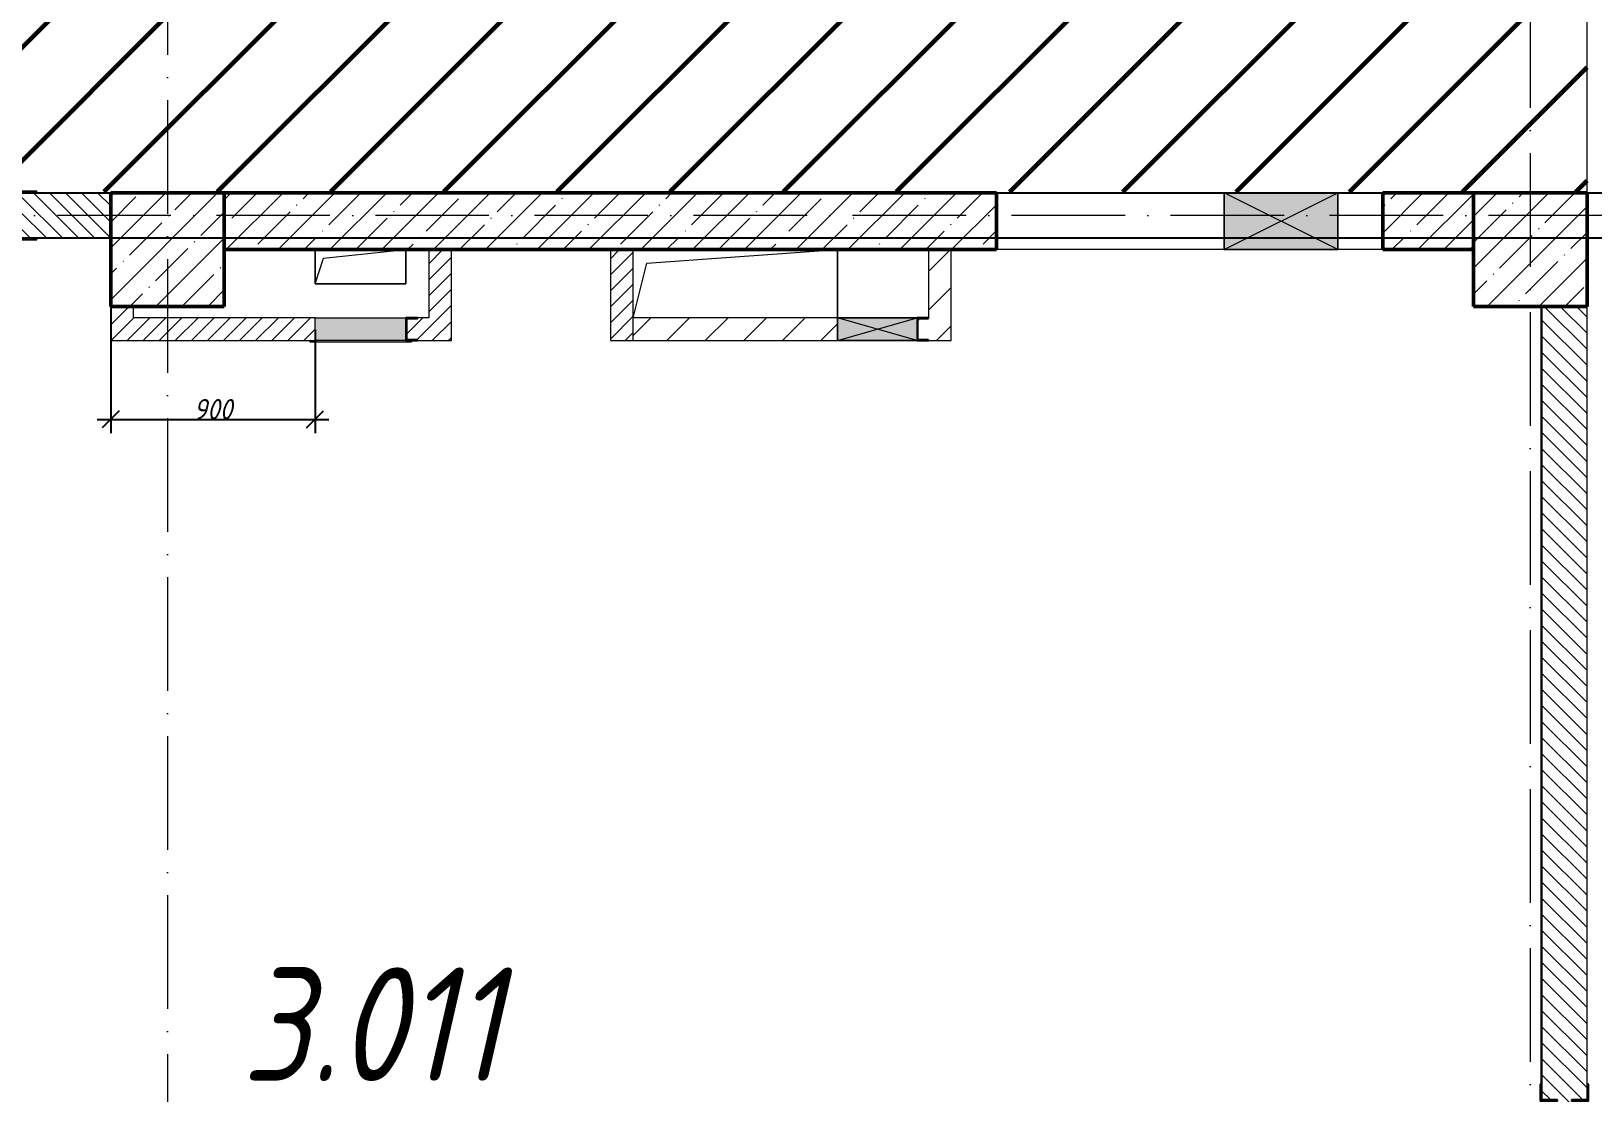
# Model space of a CAD drawing. Header units: millimetres. Extents: x -606178 to 312196, y -19338 to 632709.
# Drawn here: x -102365 to -95490, y 511013 to 515687 of the extents above; entities that cross this region are included whole.
import ezdxf

# ---------------------------------------------------------------- set-up
doc = ezdxf.new("R2010")
doc.units = ezdxf.units.MM
doc.linetypes.add('50_200_ШТРИХ_1Т_ш5_п1_п1_', pattern=[700, 500, -100, 0, -100])
for name, color, linetype, lineweight in [('2.4) ПГП вычит ЖБбалки 0.4 м -', 24, 'Continuous', 30), ('6.4.1) Окр пт с инж. ПТ2.16', 3, 'Continuous', 60), ('A-____-____-DIMS', 7, 'Continuous', 9), ('A-DETL-GENF-OTLN', 7, 'Continuous', 9), ('A-FLOR-____-OTLN', 7, 'Continuous', 9), ('A-GENM-____-MCUT', 7, 'Continuous', 25), ('A-GENM-____-OTLN', 7, 'Continuous', 9), ('A-GENM-____-OTLN-1', 7, 'Continuous', 25), ('A-GLAZ-____-OTLN', 7, 'Continuous', 9), ('A-WALL-____-MCUT', 7, 'Continuous', 13), ('A-WALL-____-MCUT-2', 7, 'Continuous', 50), ('A-WALL-____-OTLN', 7, 'Continuous', 9), ('A-WALL-____-PATT-1', 7, 'Continuous', 9), ('A-WALL-FNSH-MCUT-1', 7, 'Continuous', 9), ('S-COLS-____-MCUT', 7, 'Continuous', 50), ('S-COLS-____-OTLN', 7, 'Continuous', 9), ('S-GRID-____-OTLN-1', 7, '50_200_ШТРИХ_1Т_ш5_п1_п1_', 9), ('Марки помещений', 7, 'Continuous', 9)]:
    doc.layers.add(name, color=color, linetype=linetype, lineweight=lineweight)
doc.layers.add('A-GLAZ-____-OTLN-1', color=7, linetype='Continuous', lineweight=9, true_color=0xc0c0c0)
doc.styles.add('ISOCPEUR_I_2', font='isocpeui.ttf', dxfattribs={"width": 0.85, "height": 2.3})
doc.styles.add('ISOCPEUR_I_7', font='isocpeui.ttf', dxfattribs={"width": 0.9, "height": 90})
doc.dimstyles.new('ISO-1_8_0_9К_СРЕДНИЙ_Кладочные_2', dxfattribs={"dimscale": 304.8, "dimtxt": 89.638306, "dimasz": 0.246063, "dimexe": 0.19685, "dimexo": 0, "dimgap": 0, "dimtad": 1, "dimdec": 3, "dimrnd": 0.001, "dimdsep": 46, "dimtxsty": 'ISOCPEUR_I_7', "dimblk1": 'OBLIQUE', "dimblk2": 'OBLIQUE', "dimsah": 1, "dimcen": 0.09, "dimdle": 0.19685, "dimazin": 0, "dimtfac": 1, "dimtdec": 4, "dimtix": 1, "dimtmove": 1, "dimatfit": 3, "dimfxl": 1, "dimtvp": 1, "dimtolj": 1, "dimtzin": 0, "dimarcsym": 2})
pattern_1 = [(135, (-140714.89, 451794.26), (-35.35534, -35.35534), [])]
pattern_2 = [(45, (-140714.89, 451794.26), (-35.35534, 35.35534), [])]
pattern_3 = [(45, (-140714.89, 451794.26), (-84.85281, 84.85281), [])]

# ---------------------------------------------------------------- blocks, each defined once
blk = doc.blocks.new('BSC_Колонна _Прямоугольная - 500х500-V17-АР1_План отверстий 3 этажа в осях 1-64_Ю-ЯЯ')
at = {"layer": 'S-COLS-____-OTLN'}
h = blk.add_hatch(dxfattribs=at)
h.set_pattern_fill('FP_24', color=256, style=0, pattern_type=2)
h.set_pattern_definition([(45, (-44950, -62931.04), (-114.04925, 114.04925), []), (45, (-44835.95, -62931.04), (-114.04925, 114.04925), [201.613, -40.323, 3.353, -36.97])])
h.paths.add_polyline_path([(-250, -250), (250, -250), (250, 250), (-250, 250)], flags=0)
at = {"layer": 'S-COLS-____-MCUT'}
for p, q in [((250, 250), (-250, 250)), ((-250, 250), (-250, -250)), ((250, -250), (250, 250)), ((-250, -250), (250, -250))]:
    blk.add_line(p, q, dxfattribs=at)
blk = doc.blocks.new('BSC_Колонна _Прямоугольная - 500х500-V45-АР1_План отверстий 3 этажа в осях 1-64_Ю-ЯЯ')
at = {"layer": 'S-COLS-____-OTLN'}
h = blk.add_hatch(dxfattribs=at)
h.set_pattern_fill('FP_53', color=256, style=0, pattern_type=2)
h.set_pattern_definition([(45, (-38950, -62931.04), (-114.04925, 114.04925), []), (45, (-38835.95, -62931.04), (-114.04925, 114.04925), [201.613, -40.323, 3.353, -36.97])])
h.paths.add_polyline_path([(-250, -250), (250, -250), (250, 250), (-250, 250)], flags=0)
at = {"layer": 'S-COLS-____-MCUT'}
for p, q in [((250, 250), (-250, 250)), ((-250, 250), (-250, -250)), ((250, -250), (250, 250)), ((-250, -250), (250, -250))]:
    blk.add_line(p, q, dxfattribs=at)
blk = doc.blocks.new('154_Стойка_СКБ_Уголок - СМ-2480_200-28346303-АР1_План отверстий 3 этажа в осях 1-64_Ю-ЯЯ')
at = {"layer": 'A-GENM-____-MCUT'}
for p, q in [((125, 156), (125, 81)), ((200, 156), (125, 156)), ((131, 81), (131, 150)), ((131, 150), (200, 150)), ((200, 150), (200, 156)), ((125, 81), (131, 81)), ((131, 19), (125, 19)), ((125, 19), (125, -56)), ((131, -50), (131, 19)), ((125, -56), (200, -56)), ((200, -50), (131, -50)), ((200, -56), (200, -50))]:
    blk.add_line(p, q, dxfattribs=at)
blk = doc.blocks.new('Фахверк_СКБ_Уголок - 200_3550-28267367-АР1_План отверстий 3 этажа в осях 1-64_Ю-ЯЯ')
at = {"layer": 'A-GENM-____-MCUT'}
for p, q in [((200, 156), (125, 156)), ((125, 156), (125, 81)), ((131, 81), (131, 150)), ((131, 150), (200, 150)), ((200, 150), (200, 156)), ((125, 81), (131, 81)), ((131, 19), (125, 19)), ((125, 19), (125, -56)), ((131, -50), (131, 19)), ((125, -56), (200, -56)), ((200, -50), (131, -50)), ((200, -56), (200, -50))]:
    blk.add_line(p, q, dxfattribs=at)
blk = doc.blocks.new('AR_Отверстие Ниша - Лючок-32405595-АР1_План отверстий 3 этажа в осях 1-64_Ю-ЯЯ')
at = {"layer": 'A-GLAZ-____-OTLN'}
blk.add_hatch(color=256, dxfattribs=at).paths.add_polyline_path([(200, 50), (-200, 50), (-200, -50), (200, -50), (200, 47)], flags=0)
for p, q in [((-200, 50), (200, 50)), ((200, 50), (200, -50)), ((200, -50), (-200, -50))]:
    blk.add_line(p, q, dxfattribs=at)
blk = doc.blocks.new('Л_Общий_Лючок - Лючок-29759355-АР1_План отверстий 3 этажа в осях 1-64_Ю-ЯЯ')
at = {"layer": 'A-GLAZ-____-OTLN-1'}
blk.add_hatch(color=256, dxfattribs=at).paths.add_polyline_path([(-3, -6), (424, -6), (424, 0), (-24, 0), (-24, -6)], flags=0)
at = {"layer": 'A-GLAZ-____-OTLN'}
for p, q in [((-24, 0), (-24, -6)), ((424, 0), (424, -6)), ((-24, -6), (424, -6))]:
    blk.add_line(p, q, dxfattribs=at)
blk = doc.blocks.new('154_Фахверк_СКБ_Швеллер - Тип_100_3960-28331862-АР1_План отверстий 3 этажа в осях 1-64_Ю-ЯЯ')
at = {"layer": 'A-GENM-____-MCUT'}
for p, q in [((175, 50), (125, 50)), ((125, 50), (125, -50)), ((128, 47), (175, 47)), ((128, -47), (128, 47)), ((175, 47), (175, 50)), ((125, -50), (175, -50)), ((175, -47), (128, -47)), ((175, -50), (175, -47))]:
    blk.add_line(p, q, dxfattribs=at)
blk = doc.blocks.new('AR_Отверстие прямоугольное _в плите_ - AR_Отверстие прямоугольное _в плите_-30459225-АР1_План отверстий 3 этажа в осях 1-64_Ю-ЯЯ')
at = {"layer": 'A-GENM-____-OTLN'}
for p, q in [((-200, 75), (-200, -75)), ((-162.5, 37.5), (200, 75)), ((200, -75), (200, 75)), ((-200, -75), (-162.5, 37.5)), ((-200, -75), (200, -75))]:
    blk.add_line(p, q, dxfattribs=at)
blk = doc.blocks.new('AR_Отверстие прямоугольное _в плите_ - AR_Отверстие прямоугольное _в плите_-V199-АР1_План отверстий 3 этажа в осях 1-64_Ю-ЯЯ')
at = {"layer": 'A-GENM-____-OTLN'}
for p, q in [((-390, 90), (450, 150)), ((450, -150), (450, 150)), ((-450, -150), (-390, 90))]:
    blk.add_line(p, q, dxfattribs=at)
blk = doc.blocks.new('AR_Отверстие прямоугольное _в стене__БезПР - AR_Отверстие прямоугольное _в стене__БезПР-30512450-АР1_План отверстий 3 этажа в осях 1-64_Ю-ЯЯ')
at = {"layer": 'A-GLAZ-____-OTLN-1'}
blk.add_hatch(color=256, dxfattribs=at).paths.add_polyline_path([(-250, 125), (-250, -125), (250, -125), (250, 125)], flags=0)
at = {"layer": 'A-DETL-GENF-OTLN'}
for p, q in [((-250, -125), (-250, 125)), ((-250, 125), (250, 125)), ((250, 125), (-250, -125)), ((-250, 125), (250, -125)), ((250, 125), (-250, 125)), ((-250, 125), (-250, -125)), ((250, 125), (250, -125)), ((250, -125), (250, 125)), ((250, -125), (-250, -125)), ((-250, -125), (250, -125))]:
    blk.add_line(p, q, dxfattribs=at)
at = {"layer": 'A-GLAZ-____-OTLN'}
blk.add_line((250, 125), (-250, 125), dxfattribs=at)
blk = doc.blocks.new('AR_Отверстие прямоугольное _в стене_ - AR_Отверстие прямоугольное _в стене__ОВ-36925070-АР1_План отверстий 3 этажа в осях 1-64_Ю-ЯЯ')
at = {"layer": 'A-GLAZ-____-OTLN'}
blk.add_hatch(color=256, dxfattribs=at).paths.add_polyline_path([(-175, 50), (-175, -50), (175, -50), (175, 50)], flags=0)
at = {"layer": 'A-DETL-GENF-OTLN'}
for p, q in [((-175, 50), (175, 50)), ((175, 50), (-175, -50)), ((-175, 50), (175, -50)), ((175, 50), (-175, 50)), ((175, 50), (175, -50)), ((175, -50), (175, 50)), ((175, -50), (-175, -50)), ((-175, -50), (175, -50))]:
    blk.add_line(p, q, dxfattribs=at)
blk = doc.blocks.new('154_Фахверк_СКБ_Швеллер - Тип_100_3960_зеркало-36793856-АР1_План отверстий 3 этажа в осях 1-64_Ю-ЯЯ')
at = {"layer": 'A-GENM-____-MCUT'}
for p, q in [((175, 50), (125, 50)), ((125, 50), (125, -50)), ((128, 47), (175, 47)), ((128, -47), (128, 47)), ((175, 47), (175, 50)), ((125, -50), (175, -50)), ((175, -47), (128, -47)), ((175, -50), (175, -47))]:
    blk.add_line(p, q, dxfattribs=at)
blk = doc.blocks.new('_Oblique')
at = {"color": 0, "linetype": 'ByBlock', "lineweight": -2}
blk.add_line((-0.5, -0.5), (0.5, 0.5), dxfattribs=at)
blk = doc.blocks.new('*D5366')
at = {"layer": 'A-____-____-DIMS', "color": 0, "lineweight": -2, "transparency": 16777216}
for p, q in [((-102014.9, 514475.3), (-102014.9, 513917.6)), ((-101114.9, 514372.3), (-101114.9, 513917.6)), ((-102074.9, 513977.6), (-101054.9, 513977.6))]:
    blk.add_line(p, q, dxfattribs=at)
at = {"layer": 'Defpoints', "color": 0, "transparency": 16777216}
for p in [(-102014.9, 514475.3), (-101114.9, 514372.3), (-101114.9, 513977.6)]:
    blk.add_point(p, dxfattribs=at)
at = {"layer": 'A-____-____-DIMS', "color": 0, "lineweight": -2, "transparency": 16777216, "xscale": 75, "yscale": 75, "zscale": 75, "rotation": 180}
blk.add_blockref('_Oblique', (-102014.9, 513977.6), dxfattribs=at)
at = {"layer": 'A-____-____-DIMS', "color": 0, "lineweight": -2, "transparency": 16777216, "xscale": 75, "yscale": 75, "zscale": 75}
blk.add_blockref('_Oblique', (-101114.9, 513977.6), dxfattribs=at)
at = {"layer": 'A-____-____-DIMS', "color": 0, "transparency": 16777216, "insert": (-101564.9, 514022.6), "char_height": 90, "width": 409.578, "attachment_point": 5, "style": 'ISOCPEUR_I_7'}
blk.add_mtext('\\A1;900', dxfattribs=at)

msp = doc.modelspace()

# ---------------------------------------------------------------- hatches: boundary and pattern name
at = {"layer": '6.4.1) Окр пт с инж. ПТ2.16'}
h = msp.add_hatch(dxfattribs=at)
h.set_pattern_fill('ANSI31', color=256, scale=111)
h.paths.add_polyline_path([(-133314.891, 528425.3011), (-133389.891, 528425.3011), (-133389.891, 528419.3011), (-133464.891, 528419.3011), (-133464.891, 528425.3011), (-133814.891, 528425.3011), (-134714.891, 528425.3011), (-135164.891, 528425.3011), (-135164.891, 523200.3011), (-135158.891, 523200.3011), (-135158.891, 523125.3011), (-135160.3704, 522225.3011), (-135158.891, 522225.3011), (-135158.891, 522150.3011), (-135164.891, 519475.3011), (-135164.891, 518975.3011), (-135164.891, 518650.3011), (-135158.891, 518650.3011), (-135158.891, 518575.3011), (-135164.891, 518475.3011), (-135164.891, 517525.3011), (-135164.891, 516875.3011), (-135158.891, 516875.3011), (-135158.891, 516800.3011), (-135164.891, 513825.3011), (-134914.891, 513825.3011), (-133314.891, 513825.3011), (-133114.891, 513825.3011), (-133114.891, 514975.3011), (-132864.891, 514975.3011), (-131764.891, 514975.3011), (-131364.891, 514975.3011), (-130264.891, 514975.3011), (-126809.891, 514975.3011), (-126809.891, 514981.3011), (-126734.891, 514981.3011), (-126728.891, 514981.3011), (-126659.891, 514981.3011), (-125809.891, 514981.2167), (-125809.891, 514981.3011), (-125740.891, 514981.3011), (-125734.891, 514981.3011), (-125659.891, 514981.3011), (-124439.891, 514981.1779), (-124439.891, 514981.3011), (-124364.891, 514981.3011), (-124358.891, 514981.3011), (-124289.891, 514981.3011), (-123214.891, 514981.19), (-123214.891, 514981.3011), (-123139.891, 514981.3011), (-121789.891, 514981.1587), (-121789.891, 514981.3011), (-121714.891, 514981.3011), (-121708.891, 514981.3011), (-121639.891, 514981.3011), (-119514.891, 514981.0709), (-119514.891, 515425.3011), (-119260.891, 515425.3011), (-119214.891, 515425.3011), (-118514.891, 515425.3011), (-118468.891, 515425.3011), (-118289.891, 515425.3011), (-117839.891, 515425.3011), (-117214.891, 515425.3011), (-117014.8899, 515425.3028), (-117014.8899, 515225.3027), (-117014.891, 515225.3027), (-117014.891, 514975.3011), (-115839.891, 514975.3011), (-115839.891, 514981.3011), (-115764.891, 514981.3011), (-115758.891, 514981.3011), (-115689.891, 514981.3011), (-115064.891, 514981.2253), (-115064.891, 514981.3011), (-114989.891, 514981.3011), (-114889.891, 514981.2888), (-114889.891, 514981.3011), (-114814.891, 514981.3011), (-114114.891, 514981.2146), (-114114.891, 514981.3011), (-114014.891, 514981.3011), (-114014.891, 514975.3011), (-113489.891, 514975.3011), (-113489.891, 514981.3011), (-113414.891, 514981.3011), (-112714.891, 514981.2121), (-112714.891, 514981.3011), (-112639.891, 514981.3011), (-112539.891, 514981.2882), (-112539.891, 514981.3011), (-112464.891, 514981.3011), (-111839.891, 514981.22), (-111839.891, 514981.3011), (-111770.891, 514981.3011), (-111764.891, 514981.3011), (-111689.891, 514981.3011), (-110189.891, 514981.103), (-110189.891, 514981.3011), (-110114.891, 514981.3011), (-108489.891, 514981.0788), (-108489.891, 514981.3011), (-108420.891, 514981.3011), (-108414.891, 514981.3011), (-108339.891, 514981.3011), (-104189.891, 514980.7093), (-104189.891, 514981.3011), (-104114.891, 514981.3011), (-102489.891, 514981.0435), (-102489.891, 514981.3011), (-102420.891, 514981.3011), (-102414.891, 514981.3011), (-102339.891, 514981.3011), (-95514.891, 514980.166), (-95514.891, 519325.3011), (-95814.891, 519325.3011), (-95814.891, 519225.3011), (-96014.891, 519225.3011), (-96014.891, 519325.3011), (-96364.891, 519325.3011), (-98164.891, 519325.3011), (-98164.891, 518975.3011), (-98764.891, 518975.3011), (-98764.891, 519225.3011), (-98964.891, 519225.3011), (-98964.891, 519325.3011), (-99489.891, 519325.3011), (-99489.891, 519319.3011), (-99564.891, 519319.3011), (-99564.891, 519325.3011), (-101364.891, 519325.3011), (-101364.891, 519319.3011), (-101464.891, 519319.3011), (-101464.891, 518975.3011), (-102064.891, 518975.3011), (-102064.891, 519225.3011), (-102264.891, 519225.3011), (-102264.891, 519325.3011), (-102689.891, 519325.3011), (-102689.891, 519319.3011), (-102764.891, 519319.3011), (-104564.891, 519325.3011), (-104564.891, 519319.3011), (-104639.891, 519319.3011), (-104714.891, 519325.3011), (-104714.891, 518975.3011), (-105314.891, 518975.3011), (-105314.891, 519225.3011), (-105514.891, 519225.3011), (-105514.891, 519325.3011), (-105889.891, 519325.3011), (-105889.891, 519319.3011), (-105964.891, 519319.3011), (-107764.891, 519325.3011), (-107764.891, 519319.3011), (-107839.891, 519319.3011), (-108314.891, 519325.3011), (-108314.891, 518975.3011), (-108914.891, 518975.3011), (-108914.891, 519325.3011), (-109089.891, 519325.3011), (-109089.891, 519319.3011), (-109164.891, 519319.3011), (-110964.891, 519325.3011), (-110964.891, 519319.3011), (-111039.891, 519319.3011), (-111264.891, 519322.4776), (-111264.891, 519225.3011), (-111464.891, 519225.3011), (-111464.891, 518975.3011), (-112064.891, 518975.3011), (-112064.891, 519225.3011), (-112267.3781, 519225.3011), (-112242.3781, 519300.3011), (-112064.891, 519325.6564), (-112064.891, 519575.3011), (-112289.891, 519575.3011), (-112358.891, 519575.3011), (-112358.891, 519506.3011), (-112364.891, 519394.3011), (-112364.891, 519506.3011), (-112364.891, 519575.3011), (-114164.891, 519575.3011), (-114164.891, 519506.3011), (-114164.891, 519394.3011), (-114164.891, 519319.3011), (-114239.891, 519319.3011), (-117014.891, 519325.3011), (-117014.891, 518975.3011), (-117614.891, 518975.3011), (-117614.891, 519275.3011), (-117714.891, 519275.3011), (-117714.891, 519475.3011), (-122414.891, 519475.3011), (-122414.891, 519275.3011), (-122514.891, 519275.3011), (-122514.891, 518975.3011), (-123014.891, 518975.3011), (-123014.891, 519275.3011), (-123114.891, 519275.3011), (-123114.891, 519475.3011), (-127114.891, 519475.3011), (-127114.891, 519275.3011), (-127214.891, 519275.3011), (-127214.891, 518975.3011), (-127714.891, 518975.3011), (-127714.891, 519275.3011), (-127814.891, 519275.3011), (-127814.891, 519475.3011), (-130714.891, 519475.3011), (-130714.891, 519275.3011), (-130814.891, 519275.3011), (-130814.891, 518975.3011), (-131314.891, 518975.3011), (-131314.891, 519275.3011), (-131414.891, 519275.3011), (-131414.891, 519475.3011), (-132514.891, 519475.3011), (-132514.891, 519275.3011), (-133314.891, 519275.3011), (-133314.891, 520075.3011), (-133114.891, 520075.3011), (-133114.891, 525825.3011), (-133314.891, 525825.3011), (-133314.891, 526425.3011), (-133314.891, 526625.3011)])
at = {"layer": 'A-WALL-____-PATT-1'}
h = msp.add_hatch(dxfattribs=at)
h.set_pattern_fill('FP_9', color=256, style=0, pattern_type=2)
h.set_pattern_definition(pattern_1)
h.paths.add_polyline_path([(-104189.891, 514775.3011), (-104120.891, 514775.3011), (-104120.891, 514844.3011), (-104114.891, 514844.3011), (-104114.891, 514906.3011), (-104120.891, 514906.3011), (-104120.891, 514975.3011), (-104514.891, 514975.3011), (-104514.891, 514775.3011), (-104320.891, 514775.3011)], flags=0)
h.paths.add_polyline_path([(-102408.891, 514775.3011), (-102014.891, 514775.3011), (-102014.891, 514975.3011), (-102408.891, 514975.3011), (-102408.891, 514906.3011), (-102414.891, 514906.3011), (-102414.891, 514844.3011), (-102408.891, 514844.3011), (-102408.891, 514815.3011)], flags=0)
h = msp.add_hatch(dxfattribs=at)
h.set_pattern_fill('FP_12', color=256, style=0, pattern_type=2)
h.set_pattern_definition([(45, (-140714.89, 451794.26), (-114.04925, 114.04925), []), (45, (-140600.84, 451794.26), (-114.04925, 114.04925), [201.612, -40.322, 3.353, -36.97])])
h.paths.add_polyline_path([(-96014.891, 514725.3011), (-96014.891, 514975.3011), (-96414.891, 514975.3011), (-96414.891, 514725.3011)], flags=0)
h.paths.add_polyline_path([(-98309.774, 514725.3011), (-98114.891, 514725.3011), (-98114.891, 514975.3011), (-101514.891, 514975.3011), (-101514.891, 514725.3011), (-100077.2383, 514725.3011)], flags=0)
h = msp.add_hatch(dxfattribs=at)
h.set_pattern_fill('FP_8', color=256, style=0, pattern_type=2)
h.set_pattern_definition(pattern_2)
h.paths.add_polyline_path([(-100514.891, 514425.3011), (-100514.891, 514725.3011), (-100614.891, 514725.3011), (-100614.891, 514425.3011)], flags=0)
h = msp.add_hatch(dxfattribs=at)
h.set_pattern_fill('FP_8', color=256, style=0, pattern_type=2)
h.set_pattern_definition(pattern_2)
h.paths.add_polyline_path([(-99714.891, 514325.3011), (-99714.891, 514725.3011), (-99814.891, 514725.3011), (-99814.891, 514325.3011)], flags=0)
h = msp.add_hatch(dxfattribs=at)
h.set_pattern_fill('FP_7', color=256, style=0, pattern_type=2)
h.set_pattern_definition(pattern_3)
h.paths.add_polyline_path([(-98314.891, 514425.3011), (-98314.891, 514725.3011), (-98414.891, 514725.3011), (-98414.891, 514425.3011)], flags=0)
h = msp.add_hatch(dxfattribs=at)
h.set_pattern_fill('FP_8', color=256, style=0, pattern_type=2)
h.set_pattern_definition(pattern_2)
h.paths.add_polyline_path([(-101914.891, 514325.3011), (-101914.891, 514475.3011), (-102014.891, 514475.3011), (-102014.891, 514325.3011)], flags=0)
h = msp.add_hatch(dxfattribs=at)
h.set_pattern_fill('FP_9', color=256, style=0, pattern_type=2)
h.set_pattern_definition(pattern_1)
h.paths.add_polyline_path([(-95714.891, 507475.3011), (-95514.891, 507475.3011), (-95514.891, 510975.3011), (-95583.891, 510975.3011), (-95583.891, 510981.3011), (-95514.891, 510981.3011), (-95514.891, 514475.3011), (-95714.891, 514475.3011), (-95714.891, 510981.3011), (-95645.891, 510981.3011), (-95645.891, 510975.3011), (-95714.891, 510975.3011), (-95714.891, 509017.7119)], flags=0)
h = msp.add_hatch(dxfattribs=at)
h.set_pattern_fill('FP_8', color=256, style=0, pattern_type=2)
h.set_pattern_definition(pattern_2)
h.paths.add_polyline_path([(-100514.891, 514325.3011), (-100514.891, 514425.3011), (-100664.891, 514425.3011), (-100664.891, 514422.3011), (-100711.891, 514422.3011), (-100711.891, 514328.3011), (-100664.891, 514328.3011), (-100664.891, 514325.3011)], flags=0)
h.paths.add_polyline_path([(-101844.7026, 514325.3011), (-101114.891, 514325.3011), (-101114.891, 514425.3011), (-101914.891, 514425.3011), (-101914.891, 514325.3011)], flags=0)
h = msp.add_hatch(dxfattribs=at)
h.set_pattern_fill('FP_7', color=256, style=0, pattern_type=2)
h.set_pattern_definition(pattern_3)
h.paths.add_polyline_path([(-98814.891, 514325.3011), (-98814.891, 514425.3011), (-99714.891, 514425.3011), (-99714.891, 514325.3011)], flags=0)
h.paths.add_polyline_path([(-98414.891, 514325.3011), (-98314.891, 514325.3011), (-98314.891, 514425.3011), (-98414.891, 514425.3011), (-98414.891, 514422.3011), (-98461.891, 514421.6857), (-98461.891, 514328.3011), (-98414.891, 514328.3011)], flags=0)

# ---------------------------------------------------------------- linework, layer by layer
msp.add_lwpolyline([(-130264.891, 514975.3011), (-66264.891, 514975.3011), (-66264.891, 514775.3011), (-130264.891, 514775.3011)], close=True)
at = {"layer": '2.4) ПГП вычит ЖБбалки 0.4 м -'}
msp.add_lwpolyline([(-95714.891, 507475.3011), (-95714.891, 514475.3011)], dxfattribs=at)
at = {"layer": 'A-FLOR-____-OTLN'}
for p, q in [((-95514.891, 514975.3011), (-95514.891, 519325.3011)), ((-101114.891, 514575.3011), (-101114.891, 514725.3011)), ((-100714.891, 514725.3011), (-100714.891, 514575.3011)), ((-98814.891, 514725.3011), (-98814.891, 514425.3011)), ((-100714.891, 514575.3011), (-101114.891, 514575.3011))]:
    msp.add_line(p, q, dxfattribs=at)
at = {"layer": 'A-WALL-____-MCUT'}
for p, q in [((-102014.891, 514975.3011), (-102339.891, 514975.3011)), ((-102339.891, 514775.3011), (-102014.891, 514775.3011)), ((-95714.891, 514475.3011), (-95714.891, 511050.3011)), ((-95514.891, 511050.3011), (-95514.891, 514475.3011))]:
    msp.add_line(p, q, dxfattribs=at)
at = {"layer": 'A-WALL-____-MCUT-2'}
for p, q in [((-98114.891, 514975.3011), (-101514.891, 514975.3011)), ((-98114.891, 514725.3011), (-98114.891, 514975.3011)), ((-96014.891, 514975.3011), (-96414.891, 514975.3011)), ((-96414.891, 514975.3011), (-96414.891, 514725.3011)), ((-101514.891, 514725.3011), (-98114.891, 514725.3011)), ((-96414.891, 514725.3011), (-96014.891, 514725.3011))]:
    msp.add_line(p, q, dxfattribs=at)
at = {"layer": 'A-WALL-____-OTLN'}
for p, q in [((-98114.891, 514975.3011), (-97112.4413, 514975.3011)), ((-96612.4413, 514975.3011), (-96414.891, 514975.3011)), ((-97112.4413, 514725.3011), (-98114.891, 514725.3011)), ((-96414.891, 514725.3011), (-96612.4413, 514725.3011))]:
    msp.add_line(p, q, dxfattribs=at)
at = {"layer": 'A-WALL-FNSH-MCUT-1'}
for p, q in [((-100614.891, 514725.3011), (-100614.891, 514425.3011)), ((-100514.891, 514325.3011), (-100514.891, 514725.3011)), ((-99814.891, 514725.3011), (-99814.891, 514325.3011)), ((-99714.891, 514325.3011), (-99714.891, 514725.3011)), ((-98414.891, 514725.3011), (-98414.891, 514425.3011)), ((-98314.891, 514325.3011), (-98314.891, 514725.3011)), ((-102014.891, 514475.3011), (-102014.891, 514325.3011)), ((-101914.891, 514425.3011), (-101914.891, 514475.3011)), ((-101114.891, 514425.3011), (-101914.891, 514425.3011)), ((-100614.891, 514425.3011), (-100664.891, 514425.3011)), ((-98814.891, 514425.3011), (-99714.891, 514425.3011)), ((-102014.891, 514325.3011), (-101114.891, 514325.3011)), ((-100664.891, 514325.3011), (-100514.891, 514325.3011)), ((-99814.891, 514325.3011), (-98814.891, 514325.3011)), ((-98414.891, 514325.3011), (-98314.891, 514325.3011))]:
    msp.add_line(p, q, dxfattribs=at)
at = {"layer": 'S-GRID-____-OTLN-1'}
for p, q in [((-101764.891, 542687.1106), (-101764.891, 504685.847)), ((-95764.891, 542453.3551), (-95764.891, 504840.1184)), ((-36640.4843, 514875.3011), (-145383.6612, 514875.3011))]:
    msp.add_line(p, q, dxfattribs=at)

# ---------------------------------------------------------------- block references
at = {"layer": 'A-GENM-____-OTLN'}
for name, p in [('AR_Отверстие прямоугольное _в плите_ - AR_Отверстие прямоугольное _в плите_-30459225-АР1_План отверстий 3 этажа в осях 1-64_Ю-ЯЯ', (-100914.891, 514650.3011)), ('AR_Отверстие прямоугольное _в плите_ - AR_Отверстие прямоугольное _в плите_-V199-АР1_План отверстий 3 этажа в осях 1-64_Ю-ЯЯ', (-99264.891, 514575.3011))]:
    msp.add_blockref(name, p, dxfattribs=at)
at = {"layer": 'A-GENM-____-OTLN-1'}
for name, p in [('154_Стойка_СКБ_Уголок - СМ-2480_200-28346303-АР1_План отверстий 3 этажа в осях 1-64_Ю-ЯЯ', (-102539.891, 514825.3011)), ('154_Фахверк_СКБ_Швеллер - Тип_100_3960-28331862-АР1_План отверстий 3 этажа в осях 1-64_Ю-ЯЯ', (-100839.891, 514375.3011)), ('154_Фахверк_СКБ_Швеллер - Тип_100_3960_зеркало-36793856-АР1_План отверстий 3 этажа в осях 1-64_Ю-ЯЯ', (-98589.891, 514375.3011))]:
    msp.add_blockref(name, p, dxfattribs=at)
at = {"layer": 'A-GENM-____-OTLN-1', "rotation": 89.99999999999993}
msp.add_blockref('Фахверк_СКБ_Уголок - 200_3550-28267367-АР1_План отверстий 3 этажа в осях 1-64_Ю-ЯЯ', (-95564.891, 510850.3011), dxfattribs=at)
at = {"layer": 'A-GLAZ-____-OTLN', "rotation": 180}
for name, p in [('AR_Отверстие прямоугольное _в стене__БезПР - AR_Отверстие прямоугольное _в стене__БезПР-30512450-АР1_План отверстий 3 этажа в осях 1-64_Ю-ЯЯ', (-96862.4413, 514850.3011)), ('AR_Отверстие Ниша - Лючок-32405595-АР1_План отверстий 3 этажа в осях 1-64_Ю-ЯЯ', (-100914.891, 514375.3011)), ('AR_Отверстие прямоугольное _в стене_ - AR_Отверстие прямоугольное _в стене__ОВ-36925070-АР1_План отверстий 3 этажа в осях 1-64_Ю-ЯЯ', (-98639.891, 514375.3011))]:
    msp.add_blockref(name, p, dxfattribs=at)
at = {"layer": 'A-GLAZ-____-OTLN'}
msp.add_blockref('Л_Общий_Лючок - Лючок-29759355-АР1_План отверстий 3 этажа в осях 1-64_Ю-ЯЯ', (-101114.891, 514325.3011), dxfattribs=at)
at = {"layer": 'S-COLS-____-OTLN'}
for name, p in [('BSC_Колонна _Прямоугольная - 500х500-V45-АР1_План отверстий 3 этажа в осях 1-64_Ю-ЯЯ', (-101764.891, 514725.3011)), ('BSC_Колонна _Прямоугольная - 500х500-V17-АР1_План отверстий 3 этажа в осях 1-64_Ю-ЯЯ', (-95764.891, 514725.3011))]:
    msp.add_blockref(name, p, dxfattribs=at)

# ---------------------------------------------------------------- texts
at = {"layer": 'Марки помещений', "insert": (-101437.6585, 511564.7144), "char_height": 500, "width": 689.45125, "attachment_point": 1, "style": 'ISOCPEUR_I_2'}
msp.add_mtext('3.011', dxfattribs=at)

# ---------------------------------------------------------------- dimensions: what is measured, and where the dimension line sits
at = {"layer": 'A-____-____-DIMS'}
dim = msp.add_linear_dim(base=(-101114.891, 513977.6216), p1=(-102014.891, 514475.3011), p2=(-101114.891, 514372.2531), dimstyle='ISO-1_8_0_9К_СРЕДНИЙ_Кладочные_2', override={"dimpost": '<>', "dimfxl": 905.880174}, dxfattribs=at)
dim.commit()
dim.dimension.update_dxf_attribs({"geometry": '*D5366', "text_midpoint": (-101564.891, 514022.6216)})

doc.saveas('drawing.dxf')
